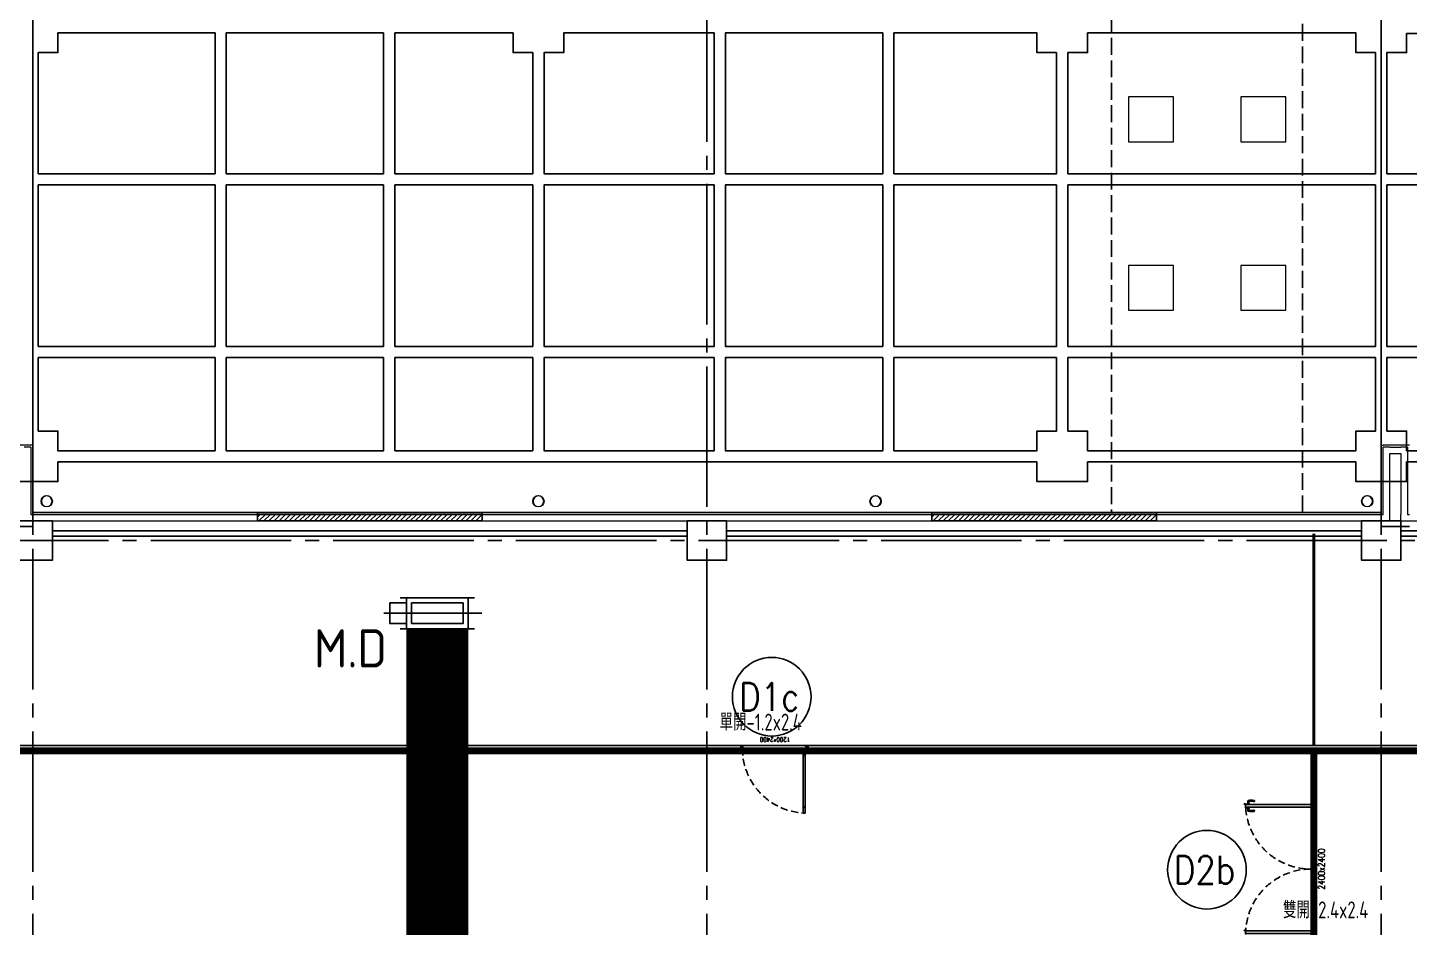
# Model space of a CAD drawing. Extents: x -960 to 27370, y -3283 to 11880.
# Drawn here: x 12711 to 15170, y 8311 to 9913 of the extents above; entities that cross this region are included whole.
import ezdxf
from ezdxf.enums import TextEntityAlignment as Align
from ezdxf.lldxf.tags import DXFTag

# ---------------------------------------------------------------- set-up
doc = ezdxf.new("R2010")
doc.units = 0
doc.header["$LTSCALE"] = 100
for name, pattern in [('188K-SM-03-F10-ARCH-PA-Y2257103$0$AP5A-SM-03-F20-ARCH-PA-Y2230801+Y2230803$0$ALL-PA-TXT-Y2221201$0$DASHED', [19.05, 12.7, -6.35]), ('188K-SM-03-F10-ARCH-PA-Y2257103$0$DASHED', [19.05, 12.7, -6.35]), ('X-S-FAB-L10$0$COL-CEN-LIN', [3.25, 2.5, -0.25, 0.25, -0.25]), ('X-S-FAB-L10$0$HIDDEN', [0.4, 0.3, -0.1])]:
    doc.linetypes.add(name, pattern=pattern)
for name, color, linetype in [('0-xref', 8, 'Continuous'), ('188K-SM-03-F10-ARCH-PA-Y2257103$0$K-0-Door-TXT', 53, 'Continuous'), ('188K-SM-03-F10-ARCH-PA-Y2257103$0$K-Divider-7.5', 230, 'Continuous'), ('188K-SM-03-F10-ARCH-PA-Y2257103$0$K-Door', 4, 'Continuous'), ('188K-SM-03-F10-ARCH-PA-Y2257103$0$K-P1S-4.2-單抗', 3, 'Continuous'), ('188K-SM-03-F10-ARCH-PA-Y2257103$0$K-P2D-4.2-雙抗', 30, 'Continuous'), ('188K-SM-03-F10-ARCH-PA-Y2257103$0$K-TXT', 7, 'Continuous'), ('188K-SM-03-F10-ARCH-PA-Y2257103$0$K-岩棉 2hr 7.5-單抗', 230, 'Continuous'), ('188K-SM-03-F10-ARCH-PA-Y2257103$0$K-岩棉 2hr 7.5-非抗', 14, 'Continuous'), ('188K-SM-03-F10-ARCH-PA-Y2257103$0$K-貼白鐵-1.5', 6, '188K-SM-03-F10-ARCH-PA-Y2257103$0$DASHED'), ('188K-SM-07-F15-HVAC-MA DUCT-Y2257103$0$0-MAU-SA', 5, 'Continuous'), ('188K-SM-07-F15-HVAC-MA DUCT-Y2257103$0$H-dp-md', 3, 'Continuous'), ('X-S-FAB-L10$0$0-DIM-TXT', 8, 'Continuous'), ('X-S-FAB-L10$0$A-OBJE-MEP', 8, 'Continuous'), ('X-S-FAB-L10$0$A-WALL-EX', 8, 'Continuous'), ('X-S-FAB-L10$0$ASP_5', 8, 'Continuous'), ('X-S-FAB-L10$0$BLOCK', 8, 'Continuous'), ('X-S-FAB-L10$0$CCL', 8, 'X-S-FAB-L10$0$COL-CEN-LIN'), ('X-S-FAB-L10$0$COL-S', 8, 'Continuous'), ('X-S-FAB-L10$0$HID', 8, 'X-S-FAB-L10$0$HIDDEN'), ('X-S-FAB-L10$0$S-COL', 8, 'Continuous'), ('X-S-FAB-L10$0$Steel Frame-188K', 8, 'Continuous'), ('X-S-FAB-L10$0$WALL_188K_EX', 8, 'Continuous')]:
    doc.layers.add(name, color=color, linetype=linetype)
doc.styles.add('188K-SM-03-F10-ARCH-PA-Y2257103$0$14P7-XFDP10$0$AA-TXT', font='simplex.shx', dxfattribs={"width": 0.8, "bigfont": 'chineset.shx'})
doc.styles.add('188K-SM-03-F10-ARCH-PA-Y2257103$0$AA-TXT', font='isocp.shx', dxfattribs={"width": 0.8, "bigfont": 'chineset.shx'})
doc.styles.add('188K-SM-03-F10-ARCH-PA-Y2257103$0$AP5A-SM-03-F20-ARCH-PA-Y2230801+Y2230803$0$ALL-PA-TXT-Y2221201$0$Standard', font='txt.shx', dxfattribs={"bigfont": 'chineset.shx'})
doc.styles.add('188K-SM-03-F10-ARCH-PA-Y2257103$0$Standard', font='txt.shx', dxfattribs={"bigfont": 'chineset.shx'})
doc.styles.add('188K-SM-07-F15-HVAC-MA DUCT-Y2257103$0$aa-txt', font='isocp.shx', dxfattribs={"bigfont": 'chineset.shx'})
doc.styles.add('X-S-FAB-L10$0$CHINA', font='simplex.shx', dxfattribs={"width": 0.75, "bigfont": 'chineset.shx'})
doc.styles.add('X-S-FAB-L10$0$Standard', font='', dxfattribs={"width": 0.8})
doc.styles.add('X-S-FAB-L10$0$TG_NOTE_TEXT', font='simplex.shx', dxfattribs={"width": 0.75, "bigfont": 'chineset.shx'})
doc.styles.get('X-S-FAB-L10$0$Standard').set_extended_font_data('Microsoft JhengHei')
tags = doc.linetypes.add('188K-SM-03-F10-ARCH-PA-Y2257103$0$S.P_LINE', pattern='A,12.7,-5.08,["S.P",188K-SM-03-F10-ARCH-PA-Y2257103$0$Standard,S=4,R=0,X=-2.54,Y=-1.27],-6.35', length=24.13).pattern_tags.tags
tags[6] = DXFTag(74, 10)

# ---------------------------------------------------------------- blocks, each defined once
blk = doc.blocks.new('X-S-FAB-L10$0$FAB2-L05')
at = {"layer": 'X-S-FAB-L10$0$CCL'}
for p, q in [((-13440, 11005), (-13440, 0)), ((-12240, 11005), (-12240, 0)), ((-11040, 11005), (-11040, 0)), ((-26880, 9720), (1210, 9720))]:
    blk.add_line(p, q, dxfattribs=at)
at = {"layer": 'X-S-FAB-L10$0$COL-S'}
for points in [[(-13475, 9755), (-13405, 9755), (-13405, 9685), (-13475, 9685)], [(-12275, 9755), (-12205, 9755), (-12205, 9685), (-12275, 9685)], [(-11075, 9755), (-11005, 9755), (-11005, 9685), (-11075, 9685)]]:
    blk.add_lwpolyline(points, close=True, dxfattribs=at)
blk = doc.blocks.new('X-S-FAB-L10')
at = {"layer": 'X-S-FAB-L10$0$WALL_188K_EX'}
h = blk.add_hatch(dxfattribs=at)
h.set_pattern_fill('LINE', color=256, scale=2, angle=225)
h.set_pattern_definition([(225, (13218.3835, 9050), (4.49013, -4.49013), [])])
h.paths.add_polyline_path([(13520, 9046.5), (13120, 9046.5), (13120, 9035), (13520, 9035)])
h = blk.add_hatch(dxfattribs=at)
h.set_pattern_fill('LINE', color=256, scale=2, angle=225)
h.set_pattern_definition([(225, (14418.3835, 9050), (4.49013, -4.49013), [])])
h.paths.add_polyline_path([(14720, 9046.5), (14320, 9046.5), (14320, 9035), (14720, 9035)])
at = {"layer": 'X-S-FAB-L10$0$A-OBJE-MEP', "lineweight": 0, "flags": 128}
for points in [[(12754.5, 9070, 1), (12735.5, 9070, 1)], [(13629.5, 9070, 1), (13610.5, 9070, 1)], [(14229.5, 9070, 1), (14210.5, 9070, 1)], [(15104.5, 9070, 1), (15085.5, 9070, 1)]]:
    blk.add_lwpolyline(points, format="xyb", close=True, dxfattribs=at)
at = {"layer": 'X-S-FAB-L10$0$A-OBJE-MEP', "lineweight": 0}
for centre in [(12745, 9070), (13620, 9070), (14220, 9070), (15095, 9070)]:
    blk.add_circle(centre, 10, dxfattribs=at)
at = {"layer": 'X-S-FAB-L10$0$A-WALL-EX', "lineweight": 0}
for p, q in [((12716.5, 9166.5), (12705, 9166.5)), ((12716.5, 9166.5), (12705, 9166.5)), ((12716.5, 9166.5), (12716.5, 9050)), ((15135, 9166.5), (15123.5, 9166.5)), ((15123.5, 9050), (15123.5, 9166.5)), ((15135, 9166.5), (15123.5, 9166.5)), ((15135, 9166.5), (15155, 9166.5)), ((15166.5, 9166.5), (15155, 9166.5)), ((15166.5, 9166.5), (15155, 9166.5)), ((15166.5, 9166.5), (15166.5, 9050)), ((12716.5, 9050), (12716.5, 9046.5)), ((12716.5, 9050), (12716.5, 9046.5)), ((13120, 9050), (13120, 9035)), ((13520, 9050), (13520, 9035)), ((14320, 9050), (14320, 9035)), ((14720, 9050), (14720, 9035)), ((15123.5, 9046.5), (15123.5, 9050)), ((15123.5, 9046.5), (15123.5, 9050)), ((15166.5, 9050), (15166.5, 9046.5)), ((15166.5, 9050), (15166.5, 9046.5)), ((12716.5, 9046.5), (12720, 9046.5)), ((12720, 9046.5), (13120, 9046.5)), ((13520, 9046.5), (14320, 9046.5)), ((14720, 9046.5), (15120, 9046.5)), ((15120, 9046.5), (15123.5, 9046.5)), ((15166.5, 9046.5), (15170, 9046.5))]:
    blk.add_line(p, q, dxfattribs=at)
at = {"layer": 'X-S-FAB-L10$0$A-WALL-EX', "lineweight": 0, "flags": 128}
for points in [[(12716.5, 9170), (12673.5, 9170)], [(12720, 9170), (12716.5, 9170)], [(12720, 9050), (12720, 9170)], [(15120, 9170), (15123.5, 9170)], [(15120, 9170), (15120, 9050)], [(15166.5, 9170), (15123.5, 9170)], [(15135, 9046.5), (15135, 9155)], [(15135, 9155), (15155, 9155)], [(15155, 9155), (15155, 9046.5)], [(15170, 9170), (15166.5, 9170)], [(13120, 9050), (12720, 9050)], [(12720, 9050), (13120, 9050)], [(12720, 9050), (13120, 9050)], [(12720, 9050), (13120, 9050)], [(12720, 9050), (13120, 9050)], [(12720, 9050), (15120, 9050)], [(12720, 9050), (15120, 9050)], [(12720, 9050), (15120, 9050)], [(13518, 9050), (14320, 9050)], [(13518, 9050), (14320, 9050)], [(13518, 9050), (14320, 9050)], [(13518, 9050), (14320, 9050)], [(14320, 9050), (13520, 9050)], [(15120, 9050), (14720, 9050)], [(14720, 9050), (15120, 9050)], [(14720, 9050), (15120, 9050)], [(14720, 9050), (15120, 9050)], [(14720, 9050), (15120, 9050)], [(12705, 9035), (13120, 9035)], [(13520, 9035), (14320, 9035)], [(14720, 9035), (15135, 9035)], [(15135, 9035), (15135, 9046.5)], [(15155, 9035), (15155, 9046.5)], [(15155, 9035), (24363.5, 9035)]]:
    blk.add_lwpolyline(points, dxfattribs=at)
at = {"layer": 'X-S-FAB-L10$0$ASP_5'}
for p, q in [((12720, 9950), (12720, 9025)), ((15120, 9025), (15120, 9950)), ((12720, 9025), (12670, 9025)), ((15170, 9025), (15120, 9025))]:
    blk.add_line(p, q, dxfattribs=at)
at = {"layer": 'X-S-FAB-L10$0$COL-S'}
for p, q in [((12685, 9035), (12755, 9035)), ((12755, 9035), (12755, 8965)), ((13885, 9035), (13955, 9035)), ((13885, 8965), (13885, 9035)), ((13955, 9035), (13955, 8965)), ((15085, 9035), (15155, 9035)), ((15085, 8965), (15085, 9035)), ((15155, 9035), (15155, 8965)), ((12755, 8965), (12685, 8965)), ((13955, 8965), (13885, 8965)), ((15155, 8965), (15085, 8965))]:
    blk.add_line(p, q, dxfattribs=at)
at = {"layer": 'X-S-FAB-L10$0$HID'}
for p, q in [((14640, 11495), (14640, 9050)), ((14980, 9050), (14980, 11495)), ((14640, 9050), (14980, 9050))]:
    blk.add_line(p, q, dxfattribs=at)
at = {"layer": 'X-S-FAB-L10$0$S-COL', "lineweight": 0, "flags": 128}
for points in [[(14670, 9710), (14750, 9710), (14750, 9790), (14670, 9790)], [(14870, 9710), (14950, 9710), (14950, 9790), (14870, 9790)], [(14670, 9410), (14750, 9410), (14750, 9490), (14670, 9490)], [(14870, 9410), (14950, 9410), (14950, 9490), (14870, 9490)]]:
    blk.add_lwpolyline(points, close=True, dxfattribs=at)
at = {"layer": 'X-S-FAB-L10$0$Steel Frame-188K'}
blk.add_lwpolyline([(15940, 9140), (15165, 9140), (15165, 9105), (15075, 9105), (15075, 9140), (14597.247, 9140), (14597.247, 9105), (14507.247, 9105), (14507.247, 9140), (12765, 9140), (12765, 9105), (12675, 9105), (12675, 9140), (11900, 9140), (11900, 9130), (11860, 9130), (11860, 9140), (11060, 9140), (11060, 9130), (11020, 9130), (10220, 9132.409), (10220, 9130), (10180, 9130), (9380, 9133.226)], dxfattribs=at)
for points in [[(13044.606, 9904), (12765, 9904), (12765, 9869), (12730, 9869), (12730, 9653.168), (13044.606, 9653.168)], [(13344.606, 9904), (13064.606, 9904), (13064.606, 9653.168), (13344.606, 9653.168)], [(13610, 9869), (13575, 9869), (13575, 9904), (13364.606, 9904), (13364.606, 9653.168), (13610, 9653.168)], [(13932.818, 9904), (13665, 9904), (13665, 9869), (13630, 9869), (13630, 9653.168), (13932.818, 9653.168)], [(14232.818, 9904), (13952.818, 9904), (13952.818, 9653.168), (14232.818, 9653.168)], [(14232.818, 9904), (14232.818, 9653.168), (13952.818, 9653.168), (13952.818, 9904)], [(14542.247, 9869), (14507.247, 9869), (14507.247, 9904), (14252.818, 9904), (14252.818, 9653.168), (14542.247, 9653.168)], [(14542.247, 9869), (14542.247, 9653.168), (14252.818, 9653.168), (14252.818, 9904), (14507.247, 9904), (14507.247, 9869)], [(15110, 9869), (15075, 9869), (15075, 9904), (14597.247, 9904), (14597.247, 9869), (14562.247, 9869), (14562.247, 9653.168), (15110, 9653.168)], [(15950, 9894), (15940, 9894), (15940, 9902.768), (15165, 9902.768), (15165, 9869), (15130, 9869), (15130, 9653.168), (15950, 9653.168)], [(13044.606, 9633.168), (12730, 9633.168), (12730, 9345.815), (13044.606, 9345.815)], [(13344.606, 9633.168), (13064.606, 9633.168), (13064.606, 9345.815), (13344.606, 9345.815)], [(13610, 9633.168), (13364.606, 9633.168), (13364.606, 9345.815), (13610, 9345.815)], [(13932.818, 9633.168), (13630, 9633.168), (13630, 9345.815), (13932.818, 9345.815)], [(13932.818, 9633.168), (13932.818, 9345.815), (13630, 9345.815), (13630, 9633.168)], [(14232.818, 9633.168), (13952.818, 9633.168), (13952.818, 9345.815), (14232.818, 9345.815)], [(14232.818, 9633.168), (14232.818, 9345.815), (13952.818, 9345.815), (13952.818, 9633.168)], [(14542.247, 9633.168), (14252.818, 9633.168), (14252.818, 9345.815), (14542.247, 9345.815)], [(14542.247, 9633.168), (14542.247, 9345.815), (14252.818, 9345.815), (14252.818, 9633.168)], [(15110, 9633.168), (14562.247, 9633.168), (14562.247, 9345.815), (15110, 9345.815)], [(15950, 9633.168), (15130, 9633.168), (15130, 9345.815), (15950, 9345.815)], [(13044.606, 9325.815), (12730, 9325.815), (12730, 9195), (12765, 9195), (12765, 9160), (13044.606, 9160)], [(13344.606, 9325.815), (13064.606, 9325.815), (13064.606, 9160), (13344.606, 9160)], [(13610, 9325.815), (13364.606, 9325.815), (13364.606, 9160), (13610, 9160)], [(13932.818, 9325.815), (13630, 9325.815), (13630, 9160), (13932.818, 9160)], [(14232.818, 9325.815), (13952.818, 9325.815), (13952.818, 9160), (14232.818, 9160)], [(14542.247, 9325.815), (14252.818, 9325.815), (14252.818, 9160), (14507.247, 9160), (14507.247, 9195), (14542.247, 9195)], [(15110, 9325.815), (14562.247, 9325.815), (14562.247, 9195), (14597.247, 9195), (14597.247, 9160), (15075, 9160), (15075, 9195), (15110, 9195)], [(15950, 9325.815), (15130, 9325.815), (15130, 9195), (15165, 9195), (15165, 9160), (15940, 9160), (15940, 9170), (15950, 9170)]]:
    blk.add_lwpolyline(points, close=True, dxfattribs=at)
at = {"layer": 'X-S-FAB-L10$0$WALL_188K_EX'}
for points in [[(13520, 9050), (13120, 9050), (13120, 9046.5), (13520, 9046.5)], [(14720, 9050), (14320, 9050), (14320, 9046.5), (14720, 9046.5)], [(13520, 9046.5), (13120, 9046.5), (13120, 9035), (13520, 9035)], [(14720, 9046.5), (14320, 9046.5), (14320, 9035), (14720, 9035)]]:
    blk.add_lwpolyline(points, close=True, dxfattribs=at)
at = {"layer": 'X-S-FAB-L10$0$BLOCK'}
blk.add_blockref('X-S-FAB-L10$0$FAB2-L05', (26160, -720), dxfattribs=at)
at = {"style": 'X-S-FAB-L10$0$TG_NOTE_TEXT', "width": 0.5, "flags": 1}
for p in [(7463.301, 9020), (18268.251, 8649), (11197.77, 4800.167), (16485.801, 4800.167), (25420.27, 2635), (13360, 320.001, 0), (7463.301, -33.333)]:
    blk.add_attdef('WH', text='', height=20, dxfattribs=at).set_placement(p, align=Align.BOTTOM_LEFT)
at = {"width": 0.5}
for style, p in [('X-S-FAB-L10$0$TG_NOTE_TEXT', (7585, 9020)), ('X-S-FAB-L10$0$TG_NOTE_TEXT', (18389.95, 8649)), ('X-S-FAB-L10$0$TG_NOTE_TEXT', (11117.5, 4813.5)), ('X-S-FAB-L10$0$TG_NOTE_TEXT', (16607.5, 4813.5)), ('X-S-FAB-L10$0$TG_NOTE_TEXT', (25350, 2635)), ('X-S-FAB-L10$0$Standard', (13129.375, 325.001, 0)), ('X-S-FAB-L10$0$TG_NOTE_TEXT', (7585, -20))]:
    blk.add_attdef('DESC', text='', height=10, dxfattribs=dict(at, style=style)).set_placement(p, align=Align.BOTTOM_LEFT)
for tag, style, p in [('TYPE', 'X-S-FAB-L10$0$TG_NOTE_TEXT', (7619.286, 9020)), ('NO', 'X-S-FAB-L10$0$TG_NOTE_TEXT', (7650.095, 9020)), ('TYPE', 'X-S-FAB-L10$0$TG_NOTE_TEXT', (18424.236, 8649)), ('NO', 'X-S-FAB-L10$0$TG_NOTE_TEXT', (18455.045, 8649)), ('NO', 'X-S-FAB-L10$0$TG_NOTE_TEXT', (11088.595, 4813.5)), ('TYPE', 'X-S-FAB-L10$0$TG_NOTE_TEXT', (11151.786, 4813.5)), ('TYPE', 'X-S-FAB-L10$0$TG_NOTE_TEXT', (16641.786, 4813.5)), ('NO', 'X-S-FAB-L10$0$TG_NOTE_TEXT', (16672.595, 4813.5)), ('NO', 'X-S-FAB-L10$0$TG_NOTE_TEXT', (25313, 2635)), ('TYPE', 'X-S-FAB-L10$0$TG_NOTE_TEXT', (25350, 2635)), ('NO', 'X-S-FAB-L10$0$Standard', (13100, 320.001, 0)), ('TYPE', 'X-S-FAB-L10$0$Standard', (13129.375, 320.001, 0)), ('TYPE', 'X-S-FAB-L10$0$TG_NOTE_TEXT', (7619.286, -20)), ('NO', 'X-S-FAB-L10$0$TG_NOTE_TEXT', (7650.095, -20))]:
    blk.add_attdef(tag, text='', height=10, dxfattribs=dict(at, style=style)).set_placement(p, align=Align.BOTTOM_RIGHT)
for rotation, style, p in [(180, 'X-S-FAB-L10$0$Standard', (317.625, 7480)), (180, 'X-S-FAB-L10$0$Standard', (1217.625, 7480)), (90, 'X-S-FAB-L10$0$TG_NOTE_TEXT', (24310, 3647.5)), (270, 'X-S-FAB-L10$0$TG_NOTE_TEXT', (17080, 1605))]:
    blk.add_attdef('DESC', text='', height=10, rotation=rotation, dxfattribs=dict(at, style=style)).set_placement(p, align=Align.BOTTOM_LEFT)
for tag, rotation, style, p in [('TYPE', 180, 'X-S-FAB-L10$0$Standard', (317.625, 7480)), ('NO', 180, 'X-S-FAB-L10$0$Standard', (347, 7480)), ('TYPE', 180, 'X-S-FAB-L10$0$Standard', (1217.625, 7480)), ('NO', 180, 'X-S-FAB-L10$0$Standard', (1247, 7480)), ('TYPE', 90, 'X-S-FAB-L10$0$TG_NOTE_TEXT', (24310, 3647.5)), ('NO', 90, 'X-S-FAB-L10$0$TG_NOTE_TEXT', (24310, 3610.5)), ('TYPE', 270, 'X-S-FAB-L10$0$TG_NOTE_TEXT', (17080, 1605)), ('NO', 270, 'X-S-FAB-L10$0$TG_NOTE_TEXT', (17080, 1573))]:
    blk.add_attdef(tag, text='', height=10, rotation=rotation, dxfattribs=dict(at, style=style)).set_placement(p, align=Align.BOTTOM_RIGHT)
at = {"style": 'X-S-FAB-L10$0$TG_NOTE_TEXT', "width": 0.5, "flags": 1}
for rotation, p in [(180, (43, 7480)), (180, (943, 7480)), (90, (24310, 3717.77)), (270, (17080, 1711.699))]:
    blk.add_attdef('WH', text='', height=20, rotation=rotation, dxfattribs=at).set_placement(p, align=Align.BOTTOM_LEFT)
at = {"layer": 'X-S-FAB-L10$0$0-DIM-TXT', "style": 'X-S-FAB-L10$0$CHINA', "width": 0.75}
for p in [(667.414, 7855.1, -2689.4), (22627.353, 6728.814), (25644.722, 6728.814), (24778.787, 5569.051), (1118.252, 4980), (417.801, 4594.623), (23874.84, 4355), (22927.43, 4330.122), (23749.869, 3901.367), (417.801, 3765.236), (1118.252, 3730), (417.801, 3115.79), (536.882, 2227.832), (16908.994, 1782.652), (888.445, 880.466), (16977.43, 750), (18878.841, 750), (25641.221, 553.233), (21364.03, 526.894)]:
    blk.add_attdef('HIG', text='', height=80, dxfattribs=at).set_placement(p, align=Align.MIDDLE_LEFT)
blk = doc.blocks.new('188K-SM-03-F10-ARCH-PA-Y2257103$0$單開庫板門-1200x2400)圓型拉環鎖+輔助鎖)')
at = {"ltscale": 0.1}
for p, q in [((26008.6, -11403.6), (26004.5, -11403.6)), ((26004.5, -11403.6), (26004.5, -11414.1)), ((26008.6, -11414.1), (26008.6, -11403.6)), ((26004.5, -11414.1), (26004.5, -11415.3)), ((26004.5, -11414.1), (26008.6, -11414.1)), ((26004.5, -11415.4), (26004.6, -11415.5)), ((26008.6, -11414), (26004.6, -11414)), ((26004.6, -11414.3), (26004.6, -11414.2)), ((26004.6, -11415.3), (26004.6, -11414.5)), ((26004.7, -11414.1), (26006.5, -11414.1)), ((26005.1, -11414.4), (26004.7, -11414.4)), ((26004.7, -11414.5), (26005.1, -11414.5)), ((26004.7, -11414.5), (26004.7, -11506)), ((26004.7, -11506), (26004.7, -11414.5)), ((26004.7, -11414.5), (26004.7, -11414.5)), ((26004.7, -11415.4), (26004.7, -11415.3)), ((26005.2, -11414.4), (26005.2, -11414.4)), ((26006.5, -11414.1), (26006.6, -11414.1)), ((26006.6, -11414.1), (26006.6, -11414.1)), ((26006.6, -11414.1), (26008.4, -11414.1)), ((26008.4, -11414.4), (26008, -11414.4)), ((26008, -11414.4), (26008, -11414.4)), ((26008, -11414.5), (26008.4, -11414.5)), ((26008.4, -11506), (26008.4, -11414.5)), ((26008.4, -11414.5), (26008.4, -11414.5)), ((26008.4, -11414.5), (26008.4, -11506)), ((26008.4, -11415.3), (26008.4, -11415.4)), ((26008.5, -11414.2), (26008.5, -11414.3)), ((26008.5, -11414.5), (26008.5, -11415.3)), ((26008.5, -11415.5), (26008.6, -11415.4)), ((26008.6, -11415.3), (26008.6, -11414.1)), ((26008.6, -11506.4), (26004.5, -11506.4)), ((26004.5, -11506.4), (26004.5, -11518)), ((26004.7, -11506), (26004.7, -11506)), ((26008.4, -11506), (26008.4, -11506)), ((26008.6, -11518), (26008.6, -11506.4)), ((25999.5, -11519.7), (25999.5, -11523.2)), ((26002.5, -11519.1), (26000, -11519.1)), ((26000, -11523.7), (26002.4, -11523.7)), ((26002.4, -11523.7), (26004.1, -11522.6)), ((26002.9, -11518.5), (26002.6, -11518.5)), ((26002.6, -11518.5), (26002.6, -11521)), ((26002.6, -11521.9), (26002.6, -11519.3)), ((26002.6, -11521), (26002.9, -11521)), ((26003.4, -11521.9), (26002.6, -11521.9)), ((26002.9, -11521), (26002.9, -11518.5)), ((26003.3, -11522.2), (26003.3, -11522)), ((26003.3, -11522), (26003.4, -11522)), ((26004, -11522.2), (26003.3, -11522.2)), ((26008.3, -11517.5), (26003.6, -11517.5)), ((26003.6, -11517.5), (26003.6, -11517.7)), ((26003.6, -11517.7), (26008.3, -11517.7)), ((26004.1, -11521.9), (26003.9, -11521.9)), ((26003.9, -11522), (26004, -11522)), ((26004, -11522), (26004, -11522.2)), ((26004.2, -11522.4), (26004.2, -11521.9)), ((26004.5, -11518), (26008.6, -11518)), ((26008.3, -11517.7), (26008.3, -11517.5)), ((26114.8, -11521.9), (26115.1, -11521.9)), ((26114.8, -11522.4), (26114.8, -11521.9)), ((26114.9, -11522), (26114.9, -11522.2)), ((26115.1, -11522), (26114.9, -11522)), ((26114.9, -11522.2), (26115.7, -11522.2)), ((26116.6, -11523.7), (26114.9, -11522.6)), ((26115.5, -11521.9), (26116.3, -11521.9)), ((26115.7, -11522), (26115.5, -11522)), ((26115.7, -11522.2), (26115.7, -11522)), ((26116.3, -11521.9), (26116.3, -11519.3)), ((26116.5, -11519.1), (26119, -11519.1)), ((26119, -11523.7), (26116.6, -11523.7)), ((26119.5, -11519.7), (26119.5, -11523.2))]:
    blk.add_line(p, q, dxfattribs=at)
blk.add_lwpolyline([(26006.6, -11506.4), (26006.5, -11506.3), (26004.7, -11506.3, -0.414214), (26004.6, -11506.3), (26004.6, -11506.1, -0.414214), (26004.7, -11506.1), (26005.1, -11506.1, 0.414214), (26005.2, -11506.1), (26005.2, -11506, 0.414214), (26005.1, -11506), (26004.7, -11506, -0.414214), (26004.6, -11506), (26004.6, -11505.2, -0.414214), (26004.7, -11505.2), (26004.7, -11505.2, 0.414214), (26004.7, -11505.2), (26004.7, -11505, 0.72636), (26004.6, -11505), (26004.5, -11505.1, 0.158507), (26004.5, -11505.2), (26004.5, -11506.4, 0.414214), (26004.6, -11506.5), (26008.6, -11506.5, 0.414214), (26008.6, -11506.4), (26008.6, -11505.2, 0.158507), (26008.6, -11505.1), (26008.5, -11505, 0.72636), (26008.4, -11505), (26008.4, -11505.2, 0.414214), (26008.5, -11505.2, -0.414214), (26008.5, -11505.2), (26008.5, -11506, -0.414214), (26008.4, -11506), (26008, -11506, 0.414214), (26008, -11506), (26008, -11506.1, 0.414214), (26008, -11506.1), (26008.4, -11506.1, -0.414214), (26008.5, -11506.1), (26008.5, -11506.3, -0.414214), (26008.4, -11506.3), (26006.6, -11506.3)], format="xyb", close=True, dxfattribs=at)
for points in [[(25999.5, -11518.9), (25999.5, -11523.9)], [(26119.5, -11518.9), (26119.5, -11523.9)]]:
    blk.add_lwpolyline(points)
at = {"linetype": '188K-SM-03-F10-ARCH-PA-Y2257103$0$AP5A-SM-03-F20-ARCH-PA-Y2230801+Y2230803$0$ALL-PA-TXT-Y2221201$0$DASHED', "ltscale": 0.01}
blk.add_arc((26001.1, -11518.7), 115.3, 359.8531, 85.8135, dxfattribs=at)
at = {"ltscale": 0.1}
for centre, radius, start, end in [((26004.6, -11414.1), 0.0313, 90, 180), ((26004.6, -11415.3), 0.0313, 180, 216.0274), ((26004.7, -11414.2), 0.0313, 90, 180), ((26004.7, -11414.3), 0.0313, 180, 270), ((26004.7, -11414.5), 0.0313, 90, 180), ((26004.7, -11415.3), 0.0209, 180, 270), ((26004.7, -11415.4), 0.0313, 216.0274, 360), ((26004.7, -11415.3), 0.0209, 360, 90), ((26005.1, -11414.4), 0.0313, 270, 0), ((26005.1, -11414.4), 0.0313, 0, 90), ((26008, -11414.4), 0.0313, 90, 180), ((26008, -11414.4), 0.0313, 180, 270), ((26008.4, -11414.2), 0.0313, 360, 90), ((26008.4, -11414.3), 0.0313, 270, 0), ((26008.4, -11414.5), 0.0313, 0, 90), ((26008.5, -11415.3), 0.0209, 90, 180), ((26008.5, -11415.4), 0.0313, 180, 323.9726), ((26008.5, -11415.3), 0.0209, 270, 360), ((26008.6, -11414.1), 0.0313, 360, 90), ((26008.6, -11415.3), 0.0313, 323.9726, 360)]:
    blk.add_arc(centre, radius, start, end, dxfattribs=at)
for centre, major_axis, start_param, end_param in [((26000, -11519.7), (0.369, -0.369), 2.356194, 3.926991), ((26000, -11523.2), (-0.369, -0.369), 5.497787, 7.068583), ((26002.5, -11519.3), (0.111, -0.111), 7.068583, 8.63938), ((26003.4, -11521.9), (-0.0369, -0.0369), 0.785398, 3.926991), ((26003.9, -11521.9), (-0.0369, -0.0369), 3.926991, 7.068583), ((26004.1, -11521.9), (0.0369, -0.0369), 7.068583, 8.63938), ((26003.9, -11522.4), (0.221, -0.221), 6.162283, 7.068583), ((26114.8, -11521.9), (-0.0369, -0.0369), -2.356194, -0.785398), ((26115.1, -11522.4), (-0.221, -0.221), -0.785398, 0.120903), ((26115.1, -11521.9), (0.0369, -0.0369), -0.785398, 2.356194), ((26115.5, -11521.9), (0.0369, -0.0369), 2.356194, 5.497787), ((26116.5, -11519.3), (-0.111, -0.111), -2.356194, -0.785398), ((26119, -11519.7), (-0.369, -0.369), 2.356194, 3.926991), ((26119, -11523.2), (0.369, -0.369), -0.785398, 0.785398)]:
    blk.add_ellipse(centre, major_axis=major_axis, ratio=1, start_param=start_param, end_param=end_param, dxfattribs=at)
at = {"ltscale": 0.1, "extrusion": (0, 0, -1)}
blk.add_ellipse((26003.1, -11517.9), major_axis=(-0.516, 0.516), ratio=1, start_param=5.497787, end_param=11.780972, dxfattribs=at)
at = {"color": 8, "ltscale": 0.1, "style": '188K-SM-03-F10-ARCH-PA-Y2257103$0$AP5A-SM-03-F20-ARCH-PA-Y2230801+Y2230803$0$ALL-PA-TXT-Y2221201$0$Standard', "width": 0.85}
blk.add_text('1200*2400', height=8, dxfattribs=at).set_placement((26058.4, -11534.4), align=Align.MIDDLE_CENTER)
blk = doc.blocks.new('188K-SM-03-F10-ARCH-PA-Y2257103$0$雙開門-2400×2400')
for p, q in [((225.2, 117.7), (223.8, 117.6)), ((229.2, 117.7), (225.2, 117.7)), ((225.2, 115.5), (229.2, 115.5)), ((229.2, 119), (229.2, 114.1)), ((230, 119), (229.2, 119)), ((229.2, 114.1), (230, 114.1)), ((230, 114.1), (230, 119)), ((0, 2.5), (0, -2.5)), ((0, -1.9), (0, 1.9)), ((0.6, 2.5), (3, 2.5)), ((3, 2.5), (3, 0.2)), ((3, 0.2), (3, 0.2)), ((239.4, 2.5), (237, 2.5)), ((237, 2.5), (237, -0.2)), ((237, -0.2), (237, 0)), ((240, 2.5), (240, -2.5)), ((240, -1.9), (240, 1.9)), ((3, -2.5), (0.6, -2.5)), ((4.7, -1.9), (3, -2.5)), ((3.7, -0.6), (3.9, -0.6)), ((3.9, -0.6), (4, -0.6)), ((4.1, -0.7), (4, -0.7)), ((4, -0.7), (4, -1.5)), ((4, -1.5), (4.6, -1.5)), ((4.5, -0.2), (4.1, -0.2)), ((4.1, -0.7), (4.1, -0.7)), ((4.6, -0.7), (4.5, -0.7)), ((4.5, -0.7), (4.5, -0.7)), ((4.6, -0.6), (4.7, -0.6)), ((4.6, -1.5), (4.6, -0.7)), ((4.7, -0.6), (4.8, -0.6)), ((5, -0.8), (5, -1.5)), ((235, -0.8), (235, -1.5)), ((235.3, -0.6), (235.2, -0.6)), ((235.4, -0.6), (235.3, -0.6)), ((235.3, -1.9), (237, -2.5)), ((235.4, -1.5), (235.4, -0.7)), ((235.4, -0.7), (235.5, -0.7)), ((236, -1.5), (235.4, -1.5)), ((235.5, -0.2), (235.9, -0.2)), ((235.5, -0.7), (235.5, -0.7)), ((235.9, -0.7), (235.9, -0.7)), ((235.9, -0.7), (236, -0.7)), ((236.1, -0.6), (236, -0.6)), ((236, -0.7), (236, -1.5)), ((236.3, -0.6), (236.1, -0.6)), ((237, -2.5), (239.4, -2.5))]:
    blk.add_line(p, q)
for points in [[(10.9, 121.6), (10.9, 123.4), (10.9, 121.6), (4.3, 121.6), (4.3, 121.5), (4.7, 121.5), (4.7, 120.4, 0.414214), (4.8, 120.3), (5, 120.3), (5, 120.4), (4.9, 120.4), (4.9, 121.4), (5, 121.4), (5, 4.1), (4.9, 4.1), (4.9, 5.1), (5, 5.1), (5, 5.2), (4.8, 5.2, 0.414214), (4.7, 5.1), (4.7, 4, 0.414214), (4.8, 3.8), (10.2, 3.8, 0.414214), (10.3, 4), (10.3, 5.1, 0.414214), (10.2, 5.2), (10, 5.2), (10, 5.1), (10.1, 5.1), (10.1, 4.1), (10, 4.1), (10, 121.4), (10.1, 121.4), (10.1, 120.4), (10, 120.4), (10, 120.3), (10.2, 120.3, 0.414214), (10.3, 120.4), (10.3, 121.4), (11.1, 121.4, 0.414214), (11.1, 121.4), (11.1, 123.6, 0.414214), (11.1, 123.7), (10.3, 123.7), (10.3, 123.4), (10.9, 123.4)], [(235.9, 121.6), (235.9, 123.4), (235.9, 121.6), (229.3, 121.6), (229.3, 121.5), (229.7, 121.5), (229.7, 120.4, 0.414214), (229.8, 120.3), (230, 120.3), (230, 120.4), (229.9, 120.4), (229.9, 121.4), (230, 121.4), (230, 4.1), (229.9, 4.1), (229.9, 5.1), (230, 5.1), (230, 5.2), (229.8, 5.2, 0.414214), (229.7, 5.1), (229.7, 4, 0.414214), (229.8, 3.8), (235.2, 3.8, 0.414214), (235.3, 4), (235.3, 5.1, 0.414214), (235.2, 5.2), (235, 5.2), (235, 5.1), (235.1, 5.1), (235.1, 4.1), (235, 4.1), (235, 121.4), (235.1, 121.4), (235.1, 120.4), (235, 120.4), (235, 120.3), (235.2, 120.3, 0.414214), (235.3, 120.4), (235.3, 121.4), (236.1, 121.4, 0.414214), (236.1, 121.4), (236.1, 123.6, 0.414214), (236.1, 123.7), (235.3, 123.7), (235.3, 123.4), (235.9, 123.4)], [(235.8, 117.7), (239.8, 117.7), (241.2, 117.6, -0.327495), (242, 116.9, -0.089847), (242.2, 106.2, -1.144881), (240.3, 106.6, 0.137079), (240.3, 114.9, 0.349357), (239.8, 115.5), (235.8, 115.5)]]:
    blk.add_lwpolyline(points, format="xyb")
blk.add_lwpolyline([(235, 114.1), (235, 119), (235.8, 119), (235.8, 114.1)], close=True)
at = {"ltscale": 500}
for points in [[(3.3, 0.3), (3.3, 3.1), (3, 3.1), (3, 0.3)], [(8.5, 3.8), (4, 3.8), (4, 4.1), (8.5, 4.1)], [(231.5, 3.8), (236, 3.8), (236, 4.1), (231.5, 4.1)], [(236.7, -0.1), (236.7, 3.1), (237, 3.1), (237, -0.1)]]:
    blk.add_lwpolyline(points, close=True, dxfattribs=at)
at = {"linetype": '188K-SM-03-F10-ARCH-PA-Y2257103$0$DASHED', "ltscale": 0.01}
for centre, start, end in [((3.5, 5.1), 0, 85.9993), ((236.5, 5.1), 94.0007, 180)]:
    blk.add_arc(centre, 116.5, start, end, dxfattribs=at)
for centre, radius, start, end in [((0.6, 1.9), 0.598, 90, 180), ((3.9, 0.2), 0.855, 178.2453, 256.7344), ((236.3, 0), 0.659, 270, 360), ((239.4, 1.9), 0.598, 0, 90), ((0.6, -1.9), 0.598, 180, 270), ((4.3, -0.6), 0.427, 111.7868, 180), ((4, -0.7), 0.11, 360, 90), ((4.3, -0.6), 0.427, 0, 68.2132), ((4.6, -0.7), 0.11, 90, 180), ((4.5, -1.5), 0.5, 288.9704, 0), ((4.8, -0.8), 0.2, 0, 90), ((235.2, -0.8), 0.2, 90, 180), ((235.5, -1.5), 0.5, 180, 251.0296), ((235.7, -0.6), 0.427, 111.7868, 180), ((235.4, -0.7), 0.11, 360, 90), ((235.7, -0.6), 0.427, 0, 68.2132), ((236, -0.7), 0.11, 90, 180), ((239.4, -1.9), 0.598, 270, 360)]:
    blk.add_arc(centre, radius, start, end)
for centre, major_axis, start_param, end_param in [((252.5, 110.9), (-21.3, 21.3), 0.585307, 0.943734), ((223.8, 106.3), (-0.707, 0.707), 0.872811, 4.284184), ((223.9, 116.7), (0.624, 0.624), 0.866962, 2.13291), ((239.6, 110.8), (-10.9, 10.9), 0.51383, 1.058752), ((225.3, 114.9), (-0.417, 0.417), -0.669314, 0.675093)]:
    blk.add_ellipse(centre, major_axis=major_axis, ratio=1, start_param=start_param, end_param=end_param)
at = {"ltscale": 500, "extrusion": (0, 0, -1)}
blk.add_ellipse((3.5, 3.6), major_axis=(0.495, 0.495), ratio=1, start_param=3.926991, end_param=10.210176, dxfattribs=at)
at = {"ltscale": 500}
blk.add_ellipse((236.5, 3.6), major_axis=(-0.495, 0.495), ratio=1, start_param=3.926991, end_param=10.210176, dxfattribs=at)
at = {"color": 8, "style": '188K-SM-03-F10-ARCH-PA-Y2257103$0$14P7-XFDP10$0$AA-TXT', "width": 0.8}
blk.add_text('2400x2400', height=12, dxfattribs=at).set_placement((120, -13.5), align=Align.MIDDLE_CENTER)
blk = doc.blocks.new('188K-SM-03-F10-ARCH-PA-Y2257103')
at = {"layer": '188K-SM-03-F10-ARCH-PA-Y2257103$0$K-Divider-7.5', "const_width": 5, "elevation": 0}
blk.add_lwpolyline([(15000.1, 8635), (15000.1, 9012.5)], dxfattribs=at)
at = {"layer": '188K-SM-03-F10-ARCH-PA-Y2257103$0$K-P1S-4.2-單抗'}
for p, q in [((15195, 8635, 0), (7525, 8635, 0)), ((15195, 8630, 0), (7525, 8630, 0))]:
    blk.add_line(p, q, dxfattribs=at)
at = {"layer": '188K-SM-03-F10-ARCH-PA-Y2257103$0$K-P2D-4.2-雙抗'}
for p, q in [((14997.5, 8535), (14997.5, 8630)), ((14997.5, 8535), (14997.5, 8630)), ((14997.5, 8535), (14997.5, 8630)), ((15002.5, 8535), (15002.5, 8630)), ((15002.5, 8535), (15002.5, 8630)), ((15002.5, 8535), (15002.5, 8630))]:
    blk.add_line(p, q, dxfattribs=at)
at = {"layer": '188K-SM-03-F10-ARCH-PA-Y2257103$0$K-TXT'}
for centre in [(14035.2, 8721.9, 0), (14809.8, 8413.8, 0)]:
    blk.add_circle(centre, 70, dxfattribs=at)
at = {"layer": '188K-SM-03-F10-ARCH-PA-Y2257103$0$K-岩棉 2hr 7.5-單抗'}
for p, q in [((15155, 9017.5, 0), (15195, 9017.5, 0)), ((15155, 9007.5, 0), (15195, 9007.5, 0))]:
    blk.add_line(p, q, dxfattribs=at)
at = {"layer": '188K-SM-03-F10-ARCH-PA-Y2257103$0$K-岩棉 2hr 7.5-非抗'}
for p, q in [((13885, 9017.5, 0), (12755, 9017.5, 0)), ((13885, 9007.5, 0), (12755, 9007.5, 0)), ((15085, 9017.5, 0), (13955, 9017.5, 0)), ((15085, 9007.5, 0), (13955, 9007.5, 0))]:
    blk.add_line(p, q, dxfattribs=at)
at = {"layer": '188K-SM-03-F10-ARCH-PA-Y2257103$0$K-貼白鐵-1.5', "linetype": '188K-SM-03-F10-ARCH-PA-Y2257103$0$S.P_LINE', "ltscale": 0.09, "const_width": 12}
blk.add_lwpolyline([(15000, 8285), (15000, 8630)], dxfattribs=at)
at = {"layer": '188K-SM-03-F10-ARCH-PA-Y2257103$0$K-貼白鐵-1.5', "linetype": '188K-SM-03-F10-ARCH-PA-Y2257103$0$S.P_LINE', "ltscale": 0.09, "const_width": 12, "elevation": 0}
blk.add_lwpolyline([(1780, 8625), (2586.8, 8625), (2586.8, 8540), (2686.8, 8540), (2686.8, 8625), (3430, 8625), (3430, 8540), (3530, 8540), (3530, 8625), (4270, 8625), (4270, 8540), (4370, 8540), (4370, 8625), (17575, 8625), (17575, 8609), (18917.5, 8609), (18917.5, 8575), (19320, 8575)], dxfattribs=at)
at = {"layer": '188K-SM-03-F10-ARCH-PA-Y2257103$0$K-Door'}
for name, p, rotation in [('188K-SM-03-F10-ARCH-PA-Y2257103$0$單開庫板門-1200x2400)圓型拉環鎖+輔助鎖)', (40099.5, -2888.9, 0), 180), ('188K-SM-03-F10-ARCH-PA-Y2257103$0$雙開門-2400×2400', (15000, 8295), 89.99999999999999)]:
    blk.add_blockref(name, p, dxfattribs=dict(at, rotation=rotation))
at = {"layer": '188K-SM-03-F10-ARCH-PA-Y2257103$0$K-0-Door-TXT', "style": '188K-SM-03-F10-ARCH-PA-Y2257103$0$AA-TXT', "width": 0.8}
for s, p in [('單開-1.2x2.4', (14015.6, 8676.7, 0)), ('雙開-2.4x2.4', (15021, 8342.3))]:
    blk.add_text(s, height=30, dxfattribs=at).set_placement(p, align=Align.MIDDLE_CENTER)
at = {"layer": '188K-SM-03-F10-ARCH-PA-Y2257103$0$K-TXT', "style": '188K-SM-03-F10-ARCH-PA-Y2257103$0$Standard', "width": 0.85}
for s, p in [('D1c', (14030.8, 8721.9, 0)), ('D2b', (14805.4, 8413.8, 0))]:
    blk.add_text(s, height=50, dxfattribs=at).set_placement(p, align=Align.MIDDLE)
blk = doc.blocks.new('188K-SM-07-F15-HVAC-MA DUCT-Y2257103$0$MD')
at = {"layer": '188K-SM-07-F15-HVAC-MA DUCT-Y2257103$0$H-dp-md'}
for p, q in [((-75, 410.1), (-75, -66.5)), ((-150, 330), (-150, -30)), ((-150, 300), (0, 300)), ((0, 330), (0, -30)), ((0, 0), (-150, 0))]:
    blk.add_line(p, q, dxfattribs=at)
for points in [[(-125, 300), (-25, 300), (-25, 380), (-125, 380)], [(-125, 275), (-125, 25), (-25, 25), (-25, 275)]]:
    blk.add_lwpolyline(points, close=True, dxfattribs=at)
blk = doc.blocks.new('188K-SM-07-F15-HVAC-MA DUCT-Y2257103')
at = {"layer": '188K-SM-07-F15-HVAC-MA DUCT-Y2257103$0$0-MAU-SA', "color": 5, "const_width": 110}
blk.add_lwpolyline([(13440, -691.2), (13440, 8843.7)], dxfattribs=at)
at = {"xscale": 0.3666666666666666, "yscale": 0.3666666666666666, "zscale": 0.3666666666666666, "rotation": 90}
blk.add_blockref('188K-SM-07-F15-HVAC-MA DUCT-Y2257103$0$MD', (13495, 8898), dxfattribs=at)
at = {"layer": '188K-SM-07-F15-HVAC-MA DUCT-Y2257103$0$H-dp-md', "style": '188K-SM-07-F15-HVAC-MA DUCT-Y2257103$0$aa-txt'}
blk.add_text('M.D', height=68, dxfattribs=at).set_placement((13220.4, 8774.1))

msp = doc.modelspace()

# ---------------------------------------------------------------- block references
msp.add_blockref('188K-SM-07-F15-HVAC-MA DUCT-Y2257103', (0, 0))
at = {"layer": '0-xref'}
for name in ['X-S-FAB-L10', '188K-SM-03-F10-ARCH-PA-Y2257103']:
    msp.add_blockref(name, (0, 0), dxfattribs=at)

doc.saveas('drawing.dxf')
